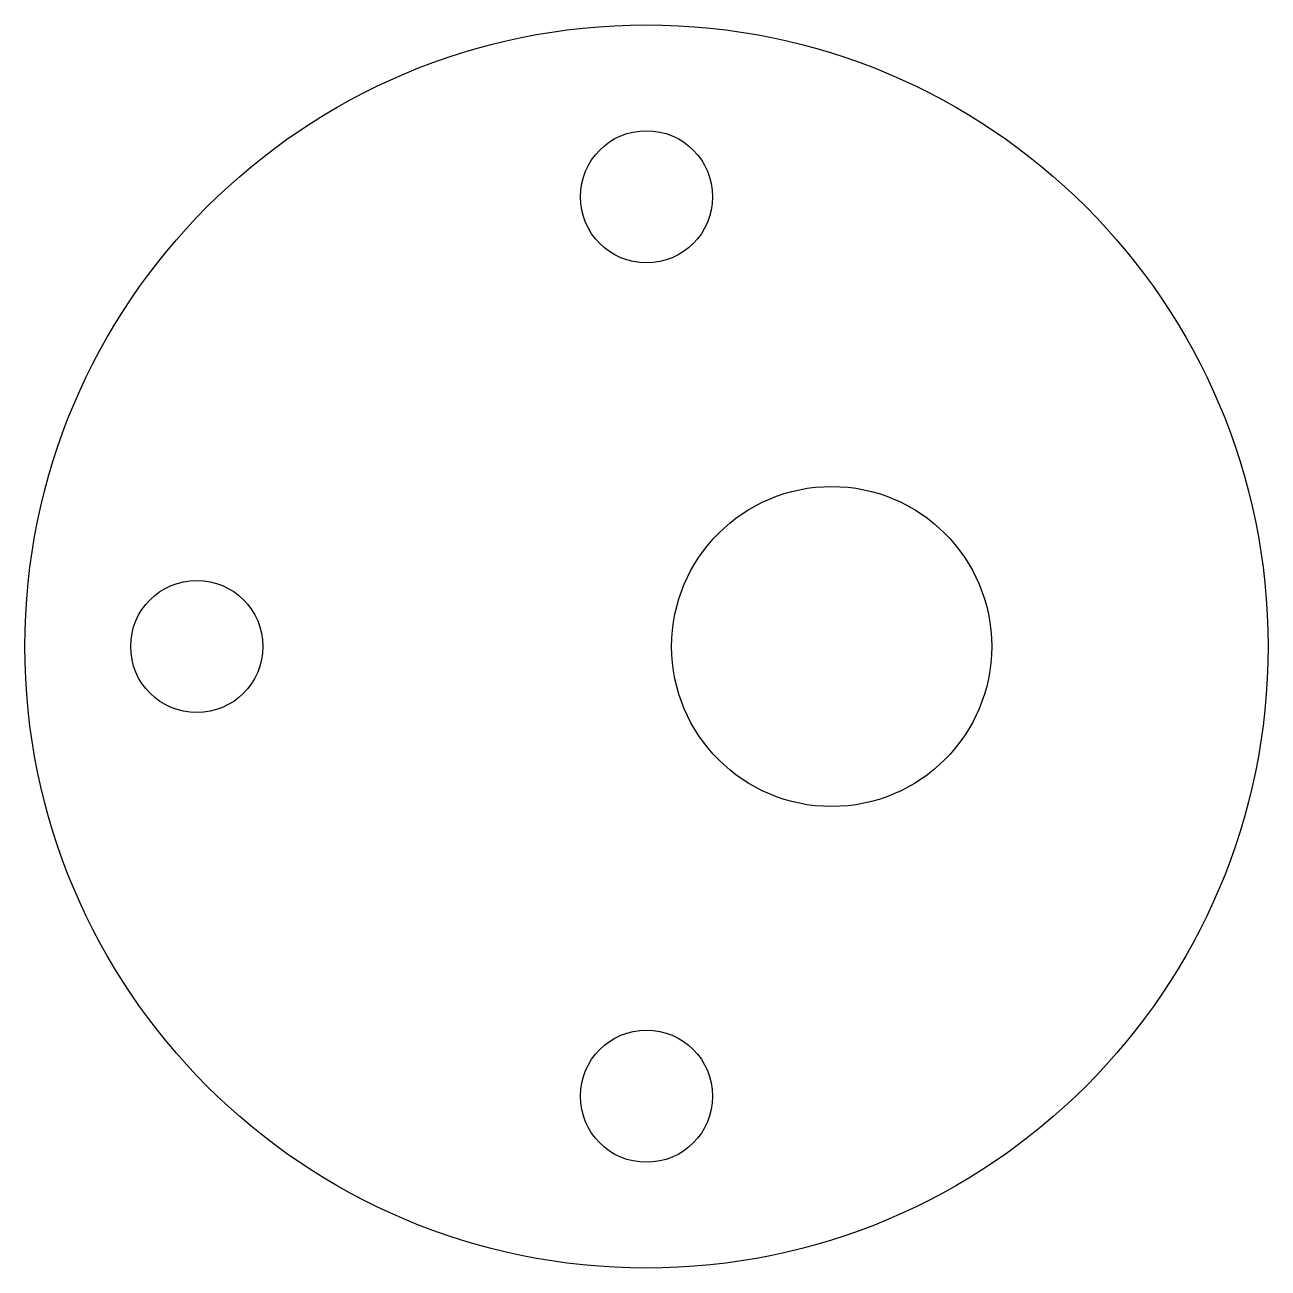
# Model space of a CAD drawing. Header units: millimetres. Extents: x -23.5 to 23.5, y -23.5 to 23.5.
import ezdxf

# ---------------------------------------------------------------- set-up
doc = ezdxf.new("R2010")
doc.units = ezdxf.units.MM

msp = doc.modelspace()

# ---------------------------------------------------------------- linework, layer by layer
at = {"color": 7, "linetype": 'Continuous', "lineweight": 25}
for centre, radius in [((0, 0), 23.5), ((0, 17), 2.5), ((7, 0), 6.05), ((-17, 0), 2.5), ((0, -17), 2.5)]:
    msp.add_circle(centre, radius, dxfattribs=at)

doc.saveas('drawing.dxf')
